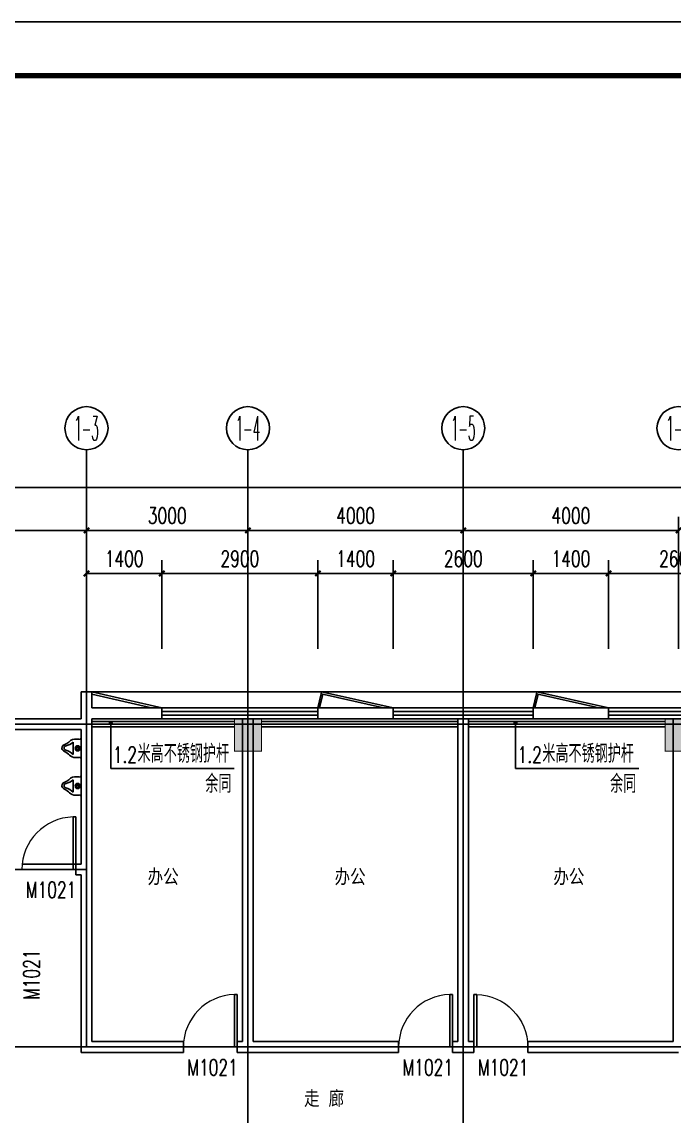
# Model space of a CAD drawing. Extents: x -6243262 to 3079315, y -2914302 to 172723.
# Drawn here: x -2425450 to -2413332, y -711687 to -691350 of the extents above; entities that cross this region are included whole.
import ezdxf
from ezdxf.enums import TextEntityAlignment as Align

# ---------------------------------------------------------------- set-up
doc = ezdxf.new("R2010")
doc.units = 0
doc.header["$LTSCALE"] = 1000
for name, color, linetype in [('0-柱网', 2, 'Continuous'), ('0-铝板', 32, 'Continuous'), ('A-FLOR-OTHER1-ON', 253, 'Continuous'), ('AXIS', 3, 'Continuous'), ('AXIS_TEXT', 7, 'Continuous'), ('DIM_LEAD', 3, 'Continuous'), ('DOTE', 24, 'Continuous'), ('PUB_DIM', 3, 'Continuous'), ('PUB_TEXT', 7, 'Continuous'), ('PUB_TITLE', 4, 'Continuous'), ('STAIR', 2, 'Continuous'), ('WALL', 9, 'Continuous'), ('WINDOW', 4, 'Continuous'), ('WINDOW_TEXT', 7, 'Continuous'), ('洁具', 253, 'Continuous')]:
    doc.layers.add(name, color=color, linetype=linetype)
doc.styles.add('-宋体', font='', dxfattribs={"width": 0.8})
doc.styles.add('_TCH_AXIS', font='COMPLEX', dxfattribs={"bigfont": 'GBCBIG'})
doc.styles.add('_TCH_DIM', font='SIMPLEX', dxfattribs={"bigfont": 'GBCBIG'})
doc.styles.add('_TCH_DIM_T3', font='SIMPLEX', dxfattribs={"width": 0.705882, "bigfont": 'GBCBIG'})
doc.styles.add('_TCH_WINDOW', font='SIMPLEX', dxfattribs={"height": 3.5, "bigfont": 'GBCBIG'})
doc.styles.add('COMPLEX', font='COMPLEX')
doc.styles.get('-宋体').set_extended_font_data('SimSun')
doc.dimstyles.new('_TCH_ARCH&&100', dxfattribs={"dimtxt": 297.5, "dimasz": 100, "dimexe": 250, "dimexo": 300, "dimgap": 126.25, "dimtad": 1, "dimdec": 0, "dimzin": 0, "dimdsep": 46, "dimtxsty": '_TCH_DIM_T3', "dimblk": 'ARCHTICK', "dimcen": 0.09, "dimclrt": 7, "dimazin": 2, "dimtfac": 1, "dimtdec": 0, "dimtix": 1, "dimtmove": 2, "dimatfit": 3, "dimfxl": 0, "dimtolj": 1, "dimtzin": 0, "dimarcsym": 0})

# ---------------------------------------------------------------- blocks, each defined once
blk = doc.blocks.new('1#柱网')
at = {"layer": '0-柱网'}
for points in [[(501855, 93967), (501855, 93367), (502355, 93367), (502355, 93967)], [(509855, 93967), (509855, 93367), (510355, 93367), (510355, 93967)]]:
    blk.add_hatch(color=0, dxfattribs=at).paths.add_polyline_path(points)
at = {"layer": '0-柱网', "color": 0, "const_width": 20}
for points in [[(501855, 93967), (501855, 93367), (502355, 93367), (502355, 93967), (501855, 93967)], [(509855, 93967), (509855, 93367), (510355, 93367), (510355, 93967), (509855, 93967)]]:
    blk.add_lwpolyline(points, dxfattribs=at)
blk = doc.blocks.new('A$C22252488')
at = {"layer": '0-铝板', "color": 0}
blk.add_lwpolyline([(1218, 0), (60, 261), (69, 300), (1400, 0)], dxfattribs=at)
at = {"layer": 'WINDOW', "color": 0}
for points in [[(0, 0), (60, 261)], [(31, 0), (90, 254)]]:
    blk.add_lwpolyline(points, dxfattribs=at)
blk = doc.blocks.new('_ArchTick')
at = {"color": 0, "linetype": 'ByBlock', "const_width": 0.4}
blk.add_lwpolyline([(-0.5, -0.5), (0.5, 0.5)], dxfattribs=at)
blk = doc.blocks.new('*D941')
at = {"layer": 'Defpoints', "color": 0, "transparency": 16777216}
for p in [(-2411950, -701602), (-2414550, -703302), (-2411950, -703302)]:
    blk.add_point(p, dxfattribs=at)
at = {"layer": 'PUB_DIM', "color": 0, "lineweight": -2, "transparency": 16777216}
for p, q in [((-2414550, -703002), (-2414550, -701352)), ((-2411950, -703002), (-2411950, -701352)), ((-2414550, -701602), (-2411950, -701602))]:
    blk.add_line(p, q, dxfattribs=at)
at = {"layer": 'PUB_DIM', "color": 0, "lineweight": -2, "transparency": 16777216, "xscale": 100, "yscale": 100, "zscale": 100, "rotation": 180}
blk.add_blockref('_ArchTick', (-2414550, -701602), dxfattribs=at)
at = {"layer": 'PUB_DIM', "color": 0, "lineweight": -2, "transparency": 16777216, "xscale": 100, "yscale": 100, "zscale": 100}
blk.add_blockref('_ArchTick', (-2411950, -701602), dxfattribs=at)
at = {"layer": 'PUB_DIM', "color": 7, "transparency": 16777216, "insert": (-2413250, -701327), "char_height": 297.5, "attachment_point": 5, "style": '_TCH_DIM_T3'}
blk.add_mtext('\\A1;2600', dxfattribs=at)
blk = doc.blocks.new('*D942')
at = {"layer": 'Defpoints', "color": 0, "transparency": 16777216}
for p in [(-2414550, -701602), (-2415950, -703302), (-2414550, -703302)]:
    blk.add_point(p, dxfattribs=at)
at = {"layer": 'PUB_DIM', "color": 0, "lineweight": -2, "transparency": 16777216}
for p, q in [((-2415950, -703002), (-2415950, -701352)), ((-2414550, -703002), (-2414550, -701352)), ((-2415950, -701602), (-2414550, -701602))]:
    blk.add_line(p, q, dxfattribs=at)
at = {"layer": 'PUB_DIM', "color": 0, "lineweight": -2, "transparency": 16777216, "xscale": 100, "yscale": 100, "zscale": 100, "rotation": 180}
blk.add_blockref('_ArchTick', (-2415950, -701602), dxfattribs=at)
at = {"layer": 'PUB_DIM', "color": 0, "lineweight": -2, "transparency": 16777216, "xscale": 100, "yscale": 100, "zscale": 100}
blk.add_blockref('_ArchTick', (-2414550, -701602), dxfattribs=at)
at = {"layer": 'PUB_DIM', "color": 7, "transparency": 16777216, "insert": (-2415250, -701327), "char_height": 297.5, "attachment_point": 5, "style": '_TCH_DIM_T3'}
blk.add_mtext('\\A1;1400', dxfattribs=at)
blk = doc.blocks.new('*D943')
at = {"layer": 'Defpoints', "color": 0, "transparency": 16777216}
for p in [(-2415950, -701602), (-2418550, -703302), (-2415950, -703302)]:
    blk.add_point(p, dxfattribs=at)
at = {"layer": 'PUB_DIM', "color": 0, "lineweight": -2, "transparency": 16777216}
for p, q in [((-2418550, -703002), (-2418550, -701352)), ((-2415950, -703002), (-2415950, -701352)), ((-2418550, -701602), (-2415950, -701602))]:
    blk.add_line(p, q, dxfattribs=at)
at = {"layer": 'PUB_DIM', "color": 0, "lineweight": -2, "transparency": 16777216, "xscale": 100, "yscale": 100, "zscale": 100, "rotation": 180}
blk.add_blockref('_ArchTick', (-2418550, -701602), dxfattribs=at)
at = {"layer": 'PUB_DIM', "color": 0, "lineweight": -2, "transparency": 16777216, "xscale": 100, "yscale": 100, "zscale": 100}
blk.add_blockref('_ArchTick', (-2415950, -701602), dxfattribs=at)
at = {"layer": 'PUB_DIM', "color": 7, "transparency": 16777216, "insert": (-2417250, -701327), "char_height": 297.5, "attachment_point": 5, "style": '_TCH_DIM_T3'}
blk.add_mtext('\\A1;2600', dxfattribs=at)
blk = doc.blocks.new('*D944')
at = {"layer": 'Defpoints', "color": 0, "transparency": 16777216}
for p in [(-2418550, -701602), (-2419950, -703302), (-2418550, -703302)]:
    blk.add_point(p, dxfattribs=at)
at = {"layer": 'PUB_DIM', "color": 0, "lineweight": -2, "transparency": 16777216}
for p, q in [((-2419950, -703002), (-2419950, -701352)), ((-2418550, -703002), (-2418550, -701352)), ((-2419950, -701602), (-2418550, -701602))]:
    blk.add_line(p, q, dxfattribs=at)
at = {"layer": 'PUB_DIM', "color": 0, "lineweight": -2, "transparency": 16777216, "xscale": 100, "yscale": 100, "zscale": 100, "rotation": 180}
blk.add_blockref('_ArchTick', (-2419950, -701602), dxfattribs=at)
at = {"layer": 'PUB_DIM', "color": 0, "lineweight": -2, "transparency": 16777216, "xscale": 100, "yscale": 100, "zscale": 100}
blk.add_blockref('_ArchTick', (-2418550, -701602), dxfattribs=at)
at = {"layer": 'PUB_DIM', "color": 7, "transparency": 16777216, "insert": (-2419250, -701327), "char_height": 297.5, "attachment_point": 5, "style": '_TCH_DIM_T3'}
blk.add_mtext('\\A1;1400', dxfattribs=at)
blk = doc.blocks.new('*D945')
at = {"layer": 'Defpoints', "color": 0, "transparency": 16777216}
for p in [(-2419950, -701602), (-2422851, -703302), (-2419950, -703302)]:
    blk.add_point(p, dxfattribs=at)
at = {"layer": 'PUB_DIM', "color": 0, "lineweight": -2, "transparency": 16777216}
for p, q in [((-2422851, -703002), (-2422851, -701352)), ((-2419950, -703002), (-2419950, -701352)), ((-2422851, -701602), (-2419950, -701602))]:
    blk.add_line(p, q, dxfattribs=at)
at = {"layer": 'PUB_DIM', "color": 0, "lineweight": -2, "transparency": 16777216, "xscale": 100, "yscale": 100, "zscale": 100, "rotation": 180}
blk.add_blockref('_ArchTick', (-2422851, -701602), dxfattribs=at)
at = {"layer": 'PUB_DIM', "color": 0, "lineweight": -2, "transparency": 16777216, "xscale": 100, "yscale": 100, "zscale": 100}
blk.add_blockref('_ArchTick', (-2419950, -701602), dxfattribs=at)
at = {"layer": 'PUB_DIM', "color": 7, "transparency": 16777216, "insert": (-2421400, -701327), "char_height": 297.5, "attachment_point": 5, "style": '_TCH_DIM_T3'}
blk.add_mtext('\\A1;2900', dxfattribs=at)
blk = doc.blocks.new('*D946')
at = {"layer": 'Defpoints', "color": 0, "transparency": 16777216}
for p in [(-2422851, -701602), (-2424250, -703302), (-2422851, -703302)]:
    blk.add_point(p, dxfattribs=at)
at = {"layer": 'PUB_DIM', "color": 0, "lineweight": -2, "transparency": 16777216}
for p, q in [((-2424250, -703002), (-2424250, -701352)), ((-2422851, -703002), (-2422851, -701352)), ((-2424250, -701602), (-2422851, -701602))]:
    blk.add_line(p, q, dxfattribs=at)
at = {"layer": 'PUB_DIM', "color": 0, "lineweight": -2, "transparency": 16777216, "xscale": 100, "yscale": 100, "zscale": 100, "rotation": 180}
blk.add_blockref('_ArchTick', (-2424250, -701602), dxfattribs=at)
at = {"layer": 'PUB_DIM', "color": 0, "lineweight": -2, "transparency": 16777216, "xscale": 100, "yscale": 100, "zscale": 100}
blk.add_blockref('_ArchTick', (-2422851, -701602), dxfattribs=at)
at = {"layer": 'PUB_DIM', "color": 7, "transparency": 16777216, "insert": (-2423550, -701327), "char_height": 297.5, "attachment_point": 5, "style": '_TCH_DIM_T3'}
blk.add_mtext('\\A1;1400', dxfattribs=at)
blk = doc.blocks.new('*D1298')
at = {"layer": 'AXIS', "color": 0, "lineweight": -2, "transparency": 16777216}
for p, q in [((-2417250, -703002), (-2417250, -700552)), ((-2413250, -703002), (-2413250, -700552)), ((-2417250, -700802), (-2413250, -700802))]:
    blk.add_line(p, q, dxfattribs=at)
at = {"layer": 'Defpoints', "color": 0, "transparency": 16777216}
for p in [(-2413250, -700802), (-2417250, -703302), (-2413250, -703302)]:
    blk.add_point(p, dxfattribs=at)
at = {"layer": 'AXIS', "color": 0, "lineweight": -2, "transparency": 16777216, "xscale": 100, "yscale": 100, "zscale": 100, "rotation": 180}
blk.add_blockref('_ArchTick', (-2417250, -700802), dxfattribs=at)
at = {"layer": 'AXIS', "color": 0, "lineweight": -2, "transparency": 16777216, "xscale": 100, "yscale": 100, "zscale": 100}
blk.add_blockref('_ArchTick', (-2413250, -700802), dxfattribs=at)
at = {"layer": 'AXIS', "color": 7, "transparency": 16777216, "insert": (-2415250, -700527), "char_height": 297.5, "attachment_point": 5, "style": '_TCH_DIM_T3'}
blk.add_mtext('\\A1;4000', dxfattribs=at)
blk = doc.blocks.new('*D1299')
at = {"layer": 'AXIS', "color": 0, "lineweight": -2, "transparency": 16777216}
for p, q in [((-2421250, -703002), (-2421250, -700552)), ((-2417250, -703002), (-2417250, -700552)), ((-2421250, -700802), (-2417250, -700802))]:
    blk.add_line(p, q, dxfattribs=at)
at = {"layer": 'Defpoints', "color": 0, "transparency": 16777216}
for p in [(-2417250, -700802), (-2421250, -703302), (-2417250, -703302)]:
    blk.add_point(p, dxfattribs=at)
at = {"layer": 'AXIS', "color": 0, "lineweight": -2, "transparency": 16777216, "xscale": 100, "yscale": 100, "zscale": 100, "rotation": 180}
blk.add_blockref('_ArchTick', (-2421250, -700802), dxfattribs=at)
at = {"layer": 'AXIS', "color": 0, "lineweight": -2, "transparency": 16777216, "xscale": 100, "yscale": 100, "zscale": 100}
blk.add_blockref('_ArchTick', (-2417250, -700802), dxfattribs=at)
at = {"layer": 'AXIS', "color": 7, "transparency": 16777216, "insert": (-2419250, -700527), "char_height": 297.5, "attachment_point": 5, "style": '_TCH_DIM_T3'}
blk.add_mtext('\\A1;4000', dxfattribs=at)
blk = doc.blocks.new('*D1300')
at = {"layer": 'AXIS', "color": 0, "lineweight": -2, "transparency": 16777216}
for p, q in [((-2424250, -703002), (-2424250, -700552)), ((-2421250, -703002), (-2421250, -700552)), ((-2424250, -700802), (-2421250, -700802))]:
    blk.add_line(p, q, dxfattribs=at)
at = {"layer": 'Defpoints', "color": 0, "transparency": 16777216}
for p in [(-2421250, -700802), (-2424250, -703302), (-2421250, -703302)]:
    blk.add_point(p, dxfattribs=at)
at = {"layer": 'AXIS', "color": 0, "lineweight": -2, "transparency": 16777216, "xscale": 100, "yscale": 100, "zscale": 100, "rotation": 180}
blk.add_blockref('_ArchTick', (-2424250, -700802), dxfattribs=at)
at = {"layer": 'AXIS', "color": 0, "lineweight": -2, "transparency": 16777216, "xscale": 100, "yscale": 100, "zscale": 100}
blk.add_blockref('_ArchTick', (-2421250, -700802), dxfattribs=at)
at = {"layer": 'AXIS', "color": 7, "transparency": 16777216, "insert": (-2422750, -700527), "char_height": 297.5, "attachment_point": 5, "style": '_TCH_DIM_T3'}
blk.add_mtext('\\A1;3000', dxfattribs=at)
blk = doc.blocks.new('*D1301')
at = {"layer": 'AXIS', "color": 0, "lineweight": -2, "transparency": 16777216}
for p, q in [((-2429250, -703002), (-2429250, -700552)), ((-2424250, -703002), (-2424250, -700552)), ((-2429250, -700802), (-2424250, -700802))]:
    blk.add_line(p, q, dxfattribs=at)
at = {"layer": 'Defpoints', "color": 0, "transparency": 16777216}
for p in [(-2424250, -700802), (-2429250, -703302), (-2424250, -703302)]:
    blk.add_point(p, dxfattribs=at)
at = {"layer": 'AXIS', "color": 0, "lineweight": -2, "transparency": 16777216, "xscale": 100, "yscale": 100, "zscale": 100, "rotation": 180}
blk.add_blockref('_ArchTick', (-2429250, -700802), dxfattribs=at)
at = {"layer": 'AXIS', "color": 0, "lineweight": -2, "transparency": 16777216, "xscale": 100, "yscale": 100, "zscale": 100}
blk.add_blockref('_ArchTick', (-2424250, -700802), dxfattribs=at)
at = {"layer": 'AXIS', "color": 7, "transparency": 16777216, "insert": (-2426750, -700527), "char_height": 297.5, "attachment_point": 5, "style": '_TCH_DIM_T3'}
blk.add_mtext('\\A1;5000', dxfattribs=at)
blk = doc.blocks.new('*D1302')
at = {"layer": 'AXIS', "color": 0, "lineweight": -2, "transparency": 16777216}
for p, q in [((-2429250, -703002), (-2429250, -699752)), ((-2389250, -703002), (-2389250, -699752)), ((-2429250, -700002), (-2389250, -700002))]:
    blk.add_line(p, q, dxfattribs=at)
at = {"layer": 'Defpoints', "color": 0, "transparency": 16777216}
for p in [(-2389250, -700002), (-2429250, -703302), (-2389250, -703302)]:
    blk.add_point(p, dxfattribs=at)
at = {"layer": 'AXIS', "color": 0, "lineweight": -2, "transparency": 16777216, "xscale": 100, "yscale": 100, "zscale": 100, "rotation": 180}
blk.add_blockref('_ArchTick', (-2429250, -700002), dxfattribs=at)
at = {"layer": 'AXIS', "color": 0, "lineweight": -2, "transparency": 16777216, "xscale": 100, "yscale": 100, "zscale": 100}
blk.add_blockref('_ArchTick', (-2389250, -700002), dxfattribs=at)
at = {"layer": 'AXIS', "color": 7, "transparency": 16777216, "insert": (-2409250, -699727), "char_height": 297.5, "attachment_point": 5, "style": '_TCH_DIM_T3'}
blk.add_mtext('\\A1;40000', dxfattribs=at)
blk = doc.blocks.new('$DorLib2D$00000001')
at = {"color": 0}
for p, q in [((0.45, 0.975), (0.5, 0.975)), ((0.45, 0), (0.45, 0.975)), ((0.5, 0), (0.5, 0.975)), ((0.5, 0), (0.45, 0))]:
    blk.add_line(p, q, dxfattribs=at)
at = {"color": 0, "lineweight": 13}
blk.add_arc((0.475, 0), 0.975, 91.4693, 180, dxfattribs=at)
blk = doc.blocks.new('$plan$00002813')
at = {"layer": '洁具', "color": 0}
blk.add_line((-112, -146), (114, -146), dxfattribs=at)
blk.add_lwpolyline([(-185, 0), (-185, -10), (-164, -10, 0.125587), (-163, -162, 0.087699), (-135, -207, -0.142493), (-79, -292, 0.309604), (0, -360, 0.229829), (59, -308, -0.1358), (128, -215, 0.187963), (170, -108, 0.056569), (165, -10), (185, -10), (185, 0)], format="xyb", close=True, dxfattribs=at)
for radius in [47.3, 34.6, 22.1]:
    blk.add_circle((0, -62), radius, dxfattribs=at)
for centre, radius, start, end in [((-382, -363), 346, 14.0616, 38.7001), ((335, -366), 312, 135.2868, 164.3913), ((-6, -276), 40.9, 183.6565, 351.9398)]:
    blk.add_arc(centre, radius, start, end, dxfattribs=at)
blk = doc.blocks.new('_AXISO')
at = {"color": 0}
blk.add_circle((0, 0), 0.5, dxfattribs=at)
at = {"layer": 'AXIS_TEXT', "color": 0, "style": 'COMPLEX', "width": 1.041667}
blk.add_attdef('A', text='', height=0.56, dxfattribs=at).set_placement((-0.25, -0.28), (0.25, -0.28), align=Align.FIT)
blk = doc.blocks.new('$WINLIB2D$00000001')
at = {"color": 0}
for points in [[(-0.5, 0.5), (-0.5, -0.5)], [(-0.5, 0.5), (0.5, 0.5)], [(0.5, -0.5), (0.5, 0.5)], [(0.5, 0.1667), (-0.5, 0.1667)], [(0.5, -0.1667), (-0.5, -0.1667)], [(-0.5, -0.5), (0.5, -0.5)]]:
    blk.add_lwpolyline(points, dxfattribs=at)

msp = doc.modelspace()

# ---------------------------------------------------------------- linework, layer by layer
at = {"layer": '0-铝板'}
for points in [[(-2424150.4, -703801.6), (-2388650.4, -703801.6), (-2388650.4, -712301.6)], [(-2424150.4, -703801.6), (-2424150.4, -703801.6), (-2422850.5, -704101.6)], [(-2424150.4, -703842.5), (-2423041.4, -704101.6)]]:
    msp.add_lwpolyline(points, dxfattribs=at)
at = {"layer": 'A-FLOR-OTHER1-ON'}
for points in [[(-2424150.4, -704301.6), (-2421500.4, -704301.6)], [(-2421000.4, -704301.6), (-2417350.4, -704301.6)], [(-2413500.4, -704301.6), (-2417150.4, -704301.6)], [(-2424150.4, -704451.6), (-2421500.4, -704451.6)], [(-2421000.4, -704451.6), (-2417350.4, -704451.6)], [(-2413500.4, -704451.6), (-2417150.4, -704451.6)]]:
    msp.add_lwpolyline(points, dxfattribs=at)
at = {"layer": 'AXIS'}
for p, q in [((-2424250.4, -703301.6), (-2424250.4, -699301.6)), ((-2421250.4, -703301.6), (-2421250.4, -699301.6)), ((-2417250.4, -703301.6), (-2417250.4, -699301.6))]:
    msp.add_line(p, q, dxfattribs=at)
at = {"layer": 'DIM_LEAD'}
for p, q in [((-2423799.6, -704380.7), (-2423799.6, -705223.2)), ((-2416278.8, -704380.7), (-2416278.8, -705223.2)), ((-2423799.6, -705223.2), (-2421509.4, -705223.2)), ((-2416278.8, -705223.2), (-2413988.6, -705223.2))]:
    msp.add_line(p, q, dxfattribs=at)
at = {"layer": 'DIM_LEAD', "const_width": 40}
for points in [[(-2423799.6, -704360.7, 1), (-2423799.6, -704400.7, 1)], [(-2416278.8, -704360.7, 1), (-2416278.8, -704400.7, 1)]]:
    msp.add_lwpolyline(points, format="xyb", close=True, dxfattribs=at)
at = {"layer": 'DOTE'}
for p, q in [((-2424250.4, -710401.6), (-2424250.4, -703301.6)), ((-2421250.4, -721001.6), (-2421250.4, -703301.6)), ((-2417250.4, -721001.6), (-2417250.4, -703301.6)), ((-2388150.4, -704401.6), (-2430350.4, -704401.6)), ((-2424250.4, -707101.6), (-2430350.4, -707101.6)), ((-2388150.4, -710401.6), (-2430350.4, -710401.6))]:
    msp.add_line(p, q, dxfattribs=at)
at = {"layer": 'PUB_TITLE'}
msp.add_lwpolyline([(-2436782.9, -733350.5), (-2377382.9, -733350.5), (-2377382.9, -691350.5), (-2436782.9, -691350.5)], close=True, dxfattribs=at)
at = {"layer": 'PUB_TITLE', "const_width": 100}
msp.add_lwpolyline([(-2435282.9, -732350.5), (-2378382.9, -732350.5), (-2378382.9, -692350.5), (-2435282.9, -692350.5)], close=True, dxfattribs=at)
at = {"layer": 'STAIR'}
for points in [[(-2424150.4, -704351.6), (-2421500.4, -704351.6)], [(-2424150.4, -704401.6), (-2421500.4, -704401.6)], [(-2421000.4, -704351.6), (-2417350.4, -704351.6)], [(-2421000.4, -704401.6), (-2417350.4, -704401.6)], [(-2413500.4, -704351.6), (-2417150.4, -704351.6)], [(-2413500.4, -704401.6), (-2417150.4, -704401.6)]]:
    msp.add_lwpolyline(points, dxfattribs=at)
at = {"layer": 'WALL'}
for p, q in [((-2424350.4, -704201.6), (-2424350.4, -703801.6)), ((-2424350.4, -703801.6), (-2424150.4, -703801.6)), ((-2424150.4, -704101.6), (-2424150.4, -703801.6)), ((-2424350.4, -704301.6), (-2424350.4, -704201.6)), ((-2422850.5, -704101.6), (-2424150.4, -704101.6)), ((-2422850.5, -704301.6), (-2422850.5, -704101.6)), ((-2418550.4, -704101.6), (-2419950.4, -704101.6)), ((-2419950.4, -704101.6), (-2419950.4, -704301.6)), ((-2418550.4, -704301.6), (-2418550.4, -704101.6)), ((-2414550.4, -704101.6), (-2415950.4, -704101.6)), ((-2415950.4, -704101.6), (-2415950.4, -704301.6)), ((-2414550.4, -704301.6), (-2414550.4, -704101.6)), ((-2424350.4, -704301.6), (-2429350.4, -704301.6)), ((-2424150.4, -704301.6), (-2422850.5, -704301.6)), ((-2424150.4, -704401.6), (-2424150.4, -704301.6)), ((-2424150.4, -707101.6), (-2424150.4, -704401.6)), ((-2421350.4, -710301.6), (-2421350.4, -704301.6)), ((-2421350.4, -704301.6), (-2421150.4, -704301.6)), ((-2421150.4, -710301.6), (-2421150.4, -704301.6)), ((-2419950.4, -704301.6), (-2418550.4, -704301.6)), ((-2417350.4, -710301.6), (-2417350.4, -704301.6)), ((-2417350.4, -704301.6), (-2417150.4, -704301.6)), ((-2417150.4, -710301.6), (-2417150.4, -704301.6)), ((-2415950.4, -704301.6), (-2414550.4, -704301.6)), ((-2413350.4, -710301.6), (-2413350.4, -704301.6)), ((-2413350.4, -704301.6), (-2413150.4, -704301.6)), ((-2424350.4, -704501.6), (-2429150.4, -704501.6)), ((-2424350.4, -707001.6), (-2424350.4, -704501.6)), ((-2424350.4, -707001.6), (-2424450.4, -707001.6)), ((-2424450.4, -707001.6), (-2424450.4, -707201.6)), ((-2424450.4, -707201.6), (-2424350.4, -707201.6)), ((-2424350.4, -710501.6), (-2424350.4, -707201.6)), ((-2424150.4, -710301.6), (-2424150.4, -707101.6)), ((-2422450.4, -710301.6), (-2424150.4, -710301.6)), ((-2422450.4, -710501.6), (-2422450.4, -710301.6)), ((-2421350.4, -710301.6), (-2421450.4, -710301.6)), ((-2421450.4, -710301.6), (-2421450.4, -710501.6)), ((-2418450.4, -710301.6), (-2421150.4, -710301.6)), ((-2418450.4, -710501.6), (-2418450.4, -710301.6)), ((-2417350.4, -710301.6), (-2417450.4, -710301.6)), ((-2417450.4, -710301.6), (-2417450.4, -710501.6)), ((-2417050.4, -710301.6), (-2417150.4, -710301.6)), ((-2417050.4, -710501.6), (-2417050.4, -710301.6)), ((-2413350.4, -710301.6), (-2416050.4, -710301.6)), ((-2416050.4, -710301.6), (-2416050.4, -710501.6)), ((-2424350.4, -710501.6), (-2422450.4, -710501.6)), ((-2421450.4, -710501.6), (-2421250.4, -710501.6)), ((-2421250.4, -710501.6), (-2418450.4, -710501.6)), ((-2417450.4, -710501.6), (-2417250.4, -710501.6)), ((-2417250.4, -710501.6), (-2417050.4, -710501.6)), ((-2416050.4, -710501.6), (-2413250.4, -710501.6))]:
    msp.add_line(p, q, dxfattribs=at)
at = {"layer": 'WINDOW'}
msp.add_line((-2424450.4, -707001.6), (-2425450.4, -707001.6), dxfattribs=at)

# ---------------------------------------------------------------- block references
at = {"rotation": 269.9999999999999}
for p in [(-2424350.4, -704851.6), (-2424350.4, -705551.6)]:
    msp.add_blockref('$plan$00002813', p, dxfattribs=at)
at = {"layer": '0-柱网'}
msp.add_blockref('1#柱网', (-2923355.4, -798268.8), dxfattribs=at)
at = {"layer": '0-铝板', "color": 8}
for p in [(-2419950.4, -704101.6), (-2415950.4, -704101.6)]:
    msp.add_blockref('A$C22252488', p, dxfattribs=at)
at = {"layer": 'AXIS'}
ref = msp.add_blockref('_AXISO', (-2424250.4, -698901.6), dxfattribs=dict(at, xscale=800, yscale=800, zscale=800))
ref.add_attrib('A', '1-3', dxfattribs={"layer": 'AXIS_TEXT', "height": 452.55, "style": '_TCH_AXIS', "width": 0.381818}).set_placement((-2424476.7, -699127.8), (-2424024.1, -699127.8), align=Align.FIT)
ref = msp.add_blockref('_AXISO', (-2421250.4, -698901.6), dxfattribs=dict(at, xscale=800, yscale=800, zscale=800))
ref.add_attrib('A', '1-4', dxfattribs={"layer": 'AXIS_TEXT', "height": 452.55, "style": '_TCH_AXIS', "width": 0.368421}).set_placement((-2421476.7, -699127.8), (-2421024.1, -699127.8), align=Align.FIT)
ref = msp.add_blockref('_AXISO', (-2417250.4, -698901.6), dxfattribs=dict(at, xscale=800, yscale=800, zscale=800))
ref.add_attrib('A', '1-5', dxfattribs={"layer": 'AXIS_TEXT', "height": 452.55, "style": '_TCH_AXIS', "width": 0.381818}).set_placement((-2417476.7, -699127.8), (-2417024.1, -699127.8), align=Align.FIT)
ref = msp.add_blockref('_AXISO', (-2413250.4, -698901.6), dxfattribs=dict(at, xscale=800, yscale=800, zscale=800))
ref.add_attrib('A', '1-6', dxfattribs={"layer": 'AXIS_TEXT', "height": 452.55, "style": '_TCH_AXIS', "width": 0.381818}).set_placement((-2413476.7, -699127.8), (-2413024.1, -699127.8), align=Align.FIT)
at = {"layer": 'WINDOW', "yscale": -200, "rotation": 180}
for p, xscale, zscale in [((-2421400.5, -704201.6), -2900.160891343607, -2900.160891343607), ((-2417250.4, -704201.6), -2600, -2600), ((-2413250.4, -704201.6), -2600, -2600)]:
    msp.add_blockref('$WINLIB2D$00000001', p, dxfattribs=dict(at, xscale=xscale, zscale=zscale))
at = {"layer": 'WINDOW'}
ref = msp.add_blockref('$DorLib2D$00000001', (-2424950.4, -707101.6), dxfattribs=dict(at, xscale=-1000, yscale=-1000, zscale=-1000, rotation=180))
ref.add_attrib('A', 'M1021', (-2425375.4, -707630.2), dxfattribs={"layer": 'WINDOW_TEXT', "height": 297.5, "style": '_TCH_WINDOW', "width": 0.705882})
ref = msp.add_blockref('$DorLib2D$00000001', (-2425600.4, -709101.6), dxfattribs=dict(at, xscale=-1000, yscale=1000, zscale=-1000, rotation=90))
ref.add_attrib('A', 'M1021', (-2425121.7, -709526.6), dxfattribs={"layer": 'WINDOW_TEXT', "height": 297.5, "rotation": 90, "style": '_TCH_WINDOW', "width": 0.705882})
ref = msp.add_blockref('$DorLib2D$00000001', (-2421950.4, -710401.6), dxfattribs=dict(at, xscale=-1000, yscale=-1000, zscale=-1000, rotation=180))
ref.add_attrib('A', 'M1021', (-2422375.4, -710930.2), dxfattribs={"layer": 'WINDOW_TEXT', "height": 297.5, "style": '_TCH_WINDOW', "width": 0.705882})
ref = msp.add_blockref('$DorLib2D$00000001', (-2417950.4, -710401.6), dxfattribs=dict(at, xscale=-1000, yscale=-1000, zscale=-1000, rotation=180))
ref.add_attrib('A', 'M1021', (-2418375.4, -710930.2), dxfattribs={"layer": 'WINDOW_TEXT', "height": 297.5, "style": '_TCH_WINDOW', "width": 0.705882})
ref = msp.add_blockref('$DorLib2D$00000001', (-2416550.4, -710401.6), dxfattribs=dict(at, xscale=1000, yscale=-1000, zscale=1000, rotation=180))
ref.add_attrib('A', 'M1021', (-2416975.4, -710930.2), dxfattribs={"layer": 'WINDOW_TEXT', "height": 297.5, "style": '_TCH_WINDOW', "width": 0.705882})

# ---------------------------------------------------------------- texts
at = {"layer": 'DIM_LEAD', "color": 7, "style": '_TCH_DIM', "width": 0.705882}
for p in [(-2423761.1, -705118.2), (-2416240.3, -705118.2)]:
    msp.add_text('1.2', height=297.5, dxfattribs=at).set_placement(p)
at = {"layer": 'DIM_LEAD', "color": 7, "style": '_TCH_DIM'}
for s, p in [('米高不锈钢护杆', (-2423301.1, -705118.2)), ('米高不锈钢护杆', (-2415780.3, -705118.2)), ('余同', (-2422042.6, -705678.2)), ('余同', (-2414521.8, -705678.2))]:
    msp.add_text(s, height=337.59, dxfattribs=at).set_placement(p)
at = {"layer": 'PUB_TEXT', "style": '-宋体', "width": 0.8}
for s, height, p in [('办公', 264.35, (-2423113.7, -707367)), ('办公', 264.35, (-2419640.6, -707367)), ('办公', 264.35, (-2415576, -707367)), ('走', 264.3, (-2420207.1, -711487.7)), ('廊', 264.3, (-2419753.5, -711487.7))]:
    msp.add_text(s, height=height, dxfattribs=at).set_placement(p)

# ---------------------------------------------------------------- dimensions: what is measured, and where the dimension line sits
at = {"layer": 'AXIS'}
for p1, p2, distance, picture, middle in [((-2429250.4, -703301.6), (-2389250.4, -703301.6), 3300, '*D1302', (-2409250.4, -699726.6)), ((-2429250.4, -703301.6), (-2424250.4, -703301.6), 2500, '*D1301', (-2426750.4, -700526.6)), ((-2424250.4, -703301.6), (-2421250.4, -703301.6), 2500, '*D1300', (-2422750.4, -700526.6)), ((-2421250.4, -703301.6), (-2417250.4, -703301.6), 2500, '*D1299', (-2419250.4, -700526.6)), ((-2417250.4, -703301.6), (-2413250.4, -703301.6), 2500, '*D1298', (-2415250.4, -700526.6))]:
    dim = msp.add_aligned_dim(p1=p1, p2=p2, distance=distance, dimstyle='_TCH_ARCH&&100', dxfattribs=at)
    dim.commit()
    dim.dimension.update_dxf_attribs({"geometry": picture, "text_midpoint": middle})
at = {"layer": 'PUB_DIM'}
for p1, p2, picture, middle in [((-2424250.4, -703301.6), (-2422850.5, -703301.6), '*D946', (-2423550.5, -701326.6)), ((-2422850.5, -703301.6), (-2419950.4, -703301.6), '*D945', (-2421400.5, -701326.6)), ((-2419950.4, -703301.6), (-2418550.4, -703301.6), '*D944', (-2419250.4, -701326.6)), ((-2418550.4, -703301.6), (-2415950.4, -703301.6), '*D943', (-2417250.4, -701326.6)), ((-2415950.4, -703301.6), (-2414550.4, -703301.6), '*D942', (-2415250.4, -701326.6)), ((-2414550.4, -703301.6), (-2411950.4, -703301.6), '*D941', (-2413250.4, -701326.6))]:
    dim = msp.add_aligned_dim(p1=p1, p2=p2, distance=1700, dimstyle='_TCH_ARCH&&100', dxfattribs=at)
    dim.commit()
    dim.dimension.update_dxf_attribs({"geometry": picture, "text_midpoint": middle})

doc.saveas('drawing.dxf')
